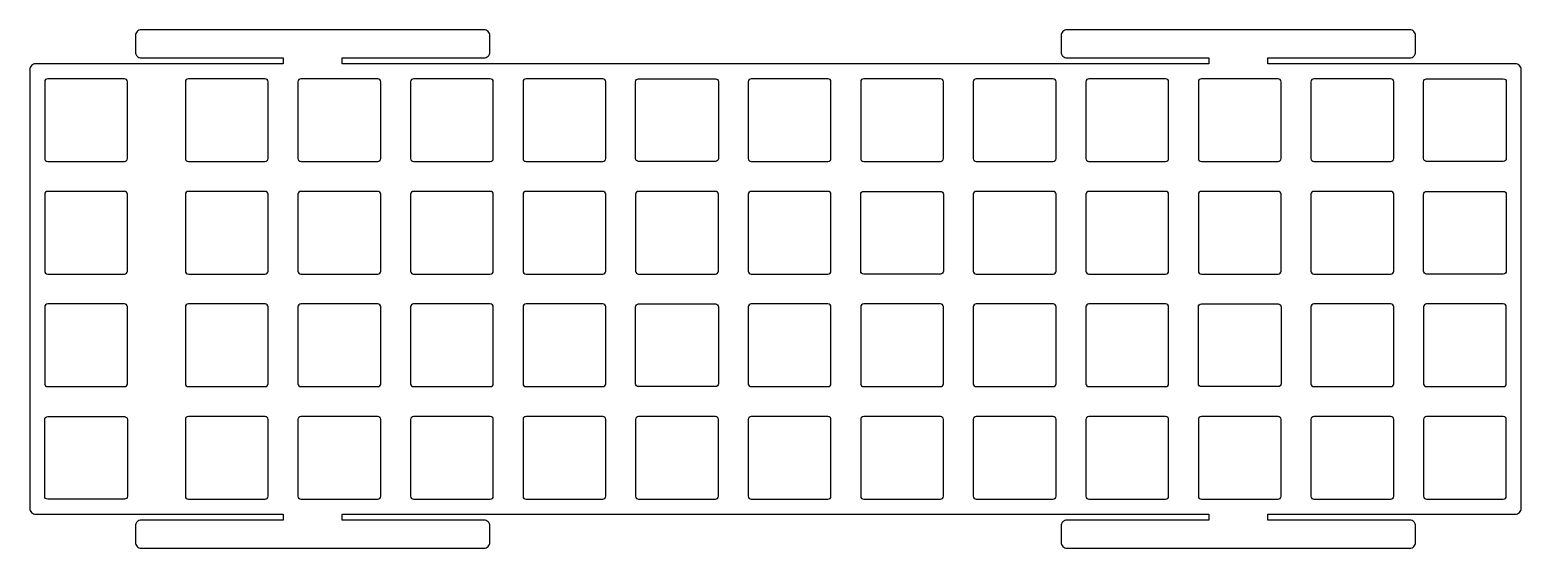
# Model space of a CAD drawing. Header units: millimetres. Extents: x -252 to 0, y -6 to 82.
import ezdxf

# ---------------------------------------------------------------- set-up
doc = ezdxf.new("R2010")
doc.units = ezdxf.units.MM
doc.layers.get('0').update_dxf_attribs({"linetype": 'CONTINUOUS'})

msp = doc.modelspace()

# ---------------------------------------------------------------- linework, layer by layer
for points in [[(-76.859375, 81.9625, 0.4142135624), (-77.859375, 80.9625), (-77.859375, 78.2, 0.4142135624), (-76.859375, 77.2), (-52.859375, 77.2), (-52.859375, 76.2), (-199.553125, 76.2), (-199.553125, 77.2), (-175.553125, 77.2, 0.4142135624), (-174.553125, 78.2), (-174.553125, 80.9625, 0.4142135624), (-175.553125, 81.9625), (-233.553125, 81.9625, 0.4142135624), (-234.553125, 80.9625), (-234.553125, 78.2, 0.4142135624), (-233.553125, 77.2), (-209.553125, 77.2), (-209.553125, 76.2), (-251.4125, 76.2, 0.4142135624), (-252.4125, 75.2), (-252.4125, 1, 0.4142135624), (-251.4125, 0), (-209.553125, 0), (-209.553125, -1), (-233.553125, -1, 0.4142135624), (-234.553125, -2), (-234.553125, -4.7625, 0.4142135624), (-233.553125, -5.7625), (-175.553125, -5.7625, 0.4142135624), (-174.553125, -4.7625), (-174.553125, -2, 0.4142135624), (-175.553125, -1), (-199.553125, -1), (-199.553125, 0), (-52.859375, 0), (-52.859375, -1), (-76.859375, -1, 0.4142135624), (-77.859375, -2), (-77.859375, -4.7625, 0.4142135624), (-76.859375, -5.7625), (-18.859375, -5.7625, 0.4142135624), (-17.859375, -4.7625), (-17.859375, -2, 0.4142135624), (-18.859375, -1), (-42.859375, -1), (-42.859375, 0), (-1, 0, 0.4142135624), (0, 1), (0, 75.2, 0.4142135624), (-1, 76.2), (-42.859375, 76.2), (-42.859375, 77.2), (-18.859375, 77.2, 0.4142135624), (-17.859375, 78.2), (-17.859375, 80.9625, 0.4142135624), (-18.859375, 81.9625)], [(-236.3875, 59.675, 0.4142135624), (-235.8875, 60.175), (-235.8875, 73.175, 0.4142135624), (-236.3875, 73.675), (-249.3875, 73.675, 0.4142135624), (-249.8875, 73.175), (-249.8875, 60.175, 0.4142135624), (-249.3875, 59.675)], [(-212.575, 59.675, 0.4142135624), (-212.075, 60.175), (-212.075, 73.175, 0.4142135624), (-212.575, 73.675), (-225.575, 73.675, 0.4142135624), (-226.075, 73.175), (-226.075, 60.175, 0.4142135624), (-225.575, 59.675)], [(-193.525, 59.675, 0.4142135624), (-193.025, 60.175), (-193.025, 73.175, 0.4142135624), (-193.525, 73.675), (-206.525, 73.675, 0.4142135624), (-207.025, 73.175), (-207.025, 60.175, 0.4142135624), (-206.525, 59.675)], [(-174.475, 59.675, 0.4142135624), (-173.975, 60.175), (-173.975, 73.175, 0.4142135624), (-174.475, 73.675), (-187.475, 73.675, 0.4142135624), (-187.975, 73.175), (-187.975, 60.175, 0.4142135624), (-187.475, 59.675)], [(-155.425, 59.675, 0.4142135624), (-154.925, 60.175), (-154.925, 73.175, 0.4142135624), (-155.425, 73.675), (-168.425, 73.675, 0.4142135624), (-168.925, 73.175), (-168.925, 60.175, 0.4142135624), (-168.425, 59.675)], [(-135.875, 73.175), (-135.875, 60.175, -0.4142135624), (-136.375, 59.675), (-149.375, 59.675, -0.4142135624), (-149.875, 60.175), (-149.875, 73.175, -0.4142135624), (-149.375, 73.675), (-136.375, 73.675, -0.4142135624)], [(-117.325, 59.675, 0.4142135624), (-116.825, 60.175), (-116.825, 73.175, 0.4142135624), (-117.325, 73.675), (-130.325, 73.675, 0.4142135624), (-130.825, 73.175), (-130.825, 60.175, 0.4142135624), (-130.325, 59.675)], [(-98.275, 59.675, 0.4142135624), (-97.775, 60.175), (-97.775, 73.175, 0.4142135624), (-98.275, 73.675), (-111.275, 73.675, 0.4142135624), (-111.775, 73.175), (-111.775, 60.175, 0.4142135624), (-111.275, 59.675)], [(-79.225, 59.675, 0.4142135624), (-78.725, 60.175), (-78.725, 73.175, 0.4142135624), (-79.225, 73.675), (-92.225, 73.675, 0.4142135624), (-92.725, 73.175), (-92.725, 60.175, 0.4142135624), (-92.225, 59.675)], [(-60.175, 59.675, 0.4142135624), (-59.675, 60.175), (-59.675, 73.175, 0.4142135624), (-60.175, 73.675), (-73.175, 73.675, 0.4142135624), (-73.675, 73.175), (-73.675, 60.175, 0.4142135624), (-73.175, 59.675)], [(-41.125, 59.675, 0.4142135624), (-40.625, 60.175), (-40.625, 73.175, 0.4142135624), (-41.125, 73.675), (-54.125, 73.675, 0.4142135624), (-54.625, 73.175), (-54.625, 60.175, 0.4142135624), (-54.125, 59.675)], [(-22.075, 59.675, 0.4142135624), (-21.575, 60.175), (-21.575, 73.175, 0.4142135624), (-22.075, 73.675), (-35.075, 73.675, 0.4142135624), (-35.575, 73.175), (-35.575, 60.175, 0.4142135624), (-35.075, 59.675)], [(-2.525, 73.175), (-2.525, 60.175, -0.4142135624), (-3.025, 59.675), (-16.025, 59.675, -0.4142135624), (-16.525, 60.175), (-16.525, 73.175, -0.4142135624), (-16.025, 73.675), (-3.025, 73.675, -0.4142135624)], [(-236.3875, 40.625, 0.4142135624), (-235.8875, 41.125), (-235.8875, 54.125, 0.4142135624), (-236.3875, 54.625), (-249.3875, 54.625, 0.4142135624), (-249.8875, 54.125), (-249.8875, 41.125, 0.4142135624), (-249.3875, 40.625)], [(-212.575, 40.625, 0.4142135624), (-212.075, 41.125), (-212.075, 54.125, 0.4142135624), (-212.575, 54.625), (-225.575, 54.625, 0.4142135624), (-226.075, 54.125), (-226.075, 41.125, 0.4142135624), (-225.575, 40.625)], [(-193.525, 40.625, 0.4142135624), (-193.025, 41.125), (-193.025, 54.125, 0.4142135624), (-193.525, 54.625), (-206.525, 54.625, 0.4142135624), (-207.025, 54.125), (-207.025, 41.125, 0.4142135624), (-206.525, 40.625)], [(-187.975, 41.125, 0.4142135624), (-187.475, 40.625), (-174.475, 40.625, 0.4142135624), (-173.975, 41.125), (-173.975, 54.125, 0.4142135624), (-174.475, 54.625), (-187.475, 54.625, 0.4142135624), (-187.975, 54.125)], [(-155.425, 40.625, 0.4142135624), (-154.925, 41.125), (-154.925, 54.125, 0.4142135624), (-155.425, 54.625), (-168.425, 54.625, 0.4142135624), (-168.925, 54.125), (-168.925, 41.125, 0.4142135624), (-168.425, 40.625)], [(-149.875, 41.125, 0.4142135624), (-149.375, 40.625), (-136.375, 40.625, 0.4142135624), (-135.875, 41.125), (-135.875, 54.125, 0.4142135624), (-136.375, 54.625), (-149.375, 54.625, 0.4142135624), (-149.875, 54.125)], [(-117.325, 40.625, 0.4142135624), (-116.825, 41.125), (-116.825, 54.125, 0.4142135624), (-117.325, 54.625), (-130.325, 54.625, 0.4142135624), (-130.825, 54.125), (-130.825, 41.125, 0.4142135624), (-130.325, 40.625)], [(-97.775, 54.125), (-97.775, 41.125, -0.4142135624), (-98.275, 40.625), (-111.275, 40.625, -0.4142135624), (-111.775, 41.125), (-111.775, 54.125, -0.4142135624), (-111.275, 54.625), (-98.275, 54.625, -0.4142135624)], [(-79.225, 40.625, 0.4142135624), (-78.725, 41.125), (-78.725, 54.125, 0.4142135624), (-79.225, 54.625), (-92.225, 54.625, 0.4142135624), (-92.725, 54.125), (-92.725, 41.125, 0.4142135624), (-92.225, 40.625)], [(-60.175, 40.625, 0.4142135624), (-59.675, 41.125), (-59.675, 54.125, 0.4142135624), (-60.175, 54.625), (-73.175, 54.625, 0.4142135624), (-73.675, 54.125), (-73.675, 41.125, 0.4142135624), (-73.175, 40.625)], [(-41.125, 40.625, 0.4142135624), (-40.625, 41.125), (-40.625, 54.125, 0.4142135624), (-41.125, 54.625), (-54.125, 54.625, 0.4142135624), (-54.625, 54.125), (-54.625, 41.125, 0.4142135624), (-54.125, 40.625)], [(-22.075, 40.625, 0.4142135624), (-21.575, 41.125), (-21.575, 54.125, 0.4142135624), (-22.075, 54.625), (-35.075, 54.625, 0.4142135624), (-35.575, 54.125), (-35.575, 41.125, 0.4142135624), (-35.075, 40.625)], [(-2.525, 54.125), (-2.525, 41.125, -0.4142135624), (-3.025, 40.625), (-16.025, 40.625, -0.4142135624), (-16.525, 41.125), (-16.525, 54.125, -0.4142135624), (-16.025, 54.625), (-3.025, 54.625, -0.4142135624)], [(-236.3875, 21.575, 0.4142135624), (-235.8875, 22.075), (-235.8875, 35.075, 0.4142135624), (-236.3875, 35.575), (-249.3875, 35.575, 0.4142135624), (-249.8875, 35.075), (-249.8875, 22.075, 0.4142135624), (-249.3875, 21.575)], [(-212.575, 21.575, 0.4142135624), (-212.075, 22.075), (-212.075, 35.075, 0.4142135624), (-212.575, 35.575), (-225.575, 35.575, 0.4142135624), (-226.075, 35.075), (-226.075, 22.075, 0.4142135624), (-225.575, 21.575)], [(-193.525, 21.575, 0.4142135624), (-193.025, 22.075), (-193.025, 35.075, 0.4142135624), (-193.525, 35.575), (-206.525, 35.575, 0.4142135624), (-207.025, 35.075), (-207.025, 22.075, 0.4142135624), (-206.525, 21.575)], [(-174.475, 21.575, 0.4142135624), (-173.975, 22.075), (-173.975, 35.075, 0.4142135624), (-174.475, 35.575), (-187.475, 35.575, 0.4142135624), (-187.975, 35.075), (-187.975, 22.075, 0.4142135624), (-187.475, 21.575)], [(-155.425, 21.575, 0.4142135624), (-154.925, 22.075), (-154.925, 35.075, 0.4142135624), (-155.425, 35.575), (-168.425, 35.575, 0.4142135624), (-168.925, 35.075), (-168.925, 22.075, 0.4142135624), (-168.425, 21.575)], [(-135.875, 35.075), (-135.875, 22.075, -0.4142135624), (-136.375, 21.575), (-149.375, 21.575, -0.4142135624), (-149.875, 22.075), (-149.875, 35.075, -0.4142135624), (-149.375, 35.575), (-136.375, 35.575, -0.4142135624)], [(-117.325, 21.575, 0.4142135624), (-116.825, 22.075), (-116.825, 35.075, 0.4142135624), (-117.325, 35.575), (-130.325, 35.575, 0.4142135624), (-130.825, 35.075), (-130.825, 22.075, 0.4142135624), (-130.325, 21.575)], [(-98.275, 21.575, 0.4142135624), (-97.775, 22.075), (-97.775, 35.075, 0.4142135624), (-98.275, 35.575), (-111.275, 35.575, 0.4142135624), (-111.775, 35.075), (-111.775, 22.075, 0.4142135624), (-111.275, 21.575)], [(-79.225, 21.575, 0.4142135624), (-78.725, 22.075), (-78.725, 35.075, 0.4142135624), (-79.225, 35.575), (-92.225, 35.575, 0.4142135624), (-92.725, 35.075), (-92.725, 22.075, 0.4142135624), (-92.225, 21.575)], [(-60.175, 21.575, 0.4142135624), (-59.675, 22.075), (-59.675, 35.075, 0.4142135624), (-60.175, 35.575), (-73.175, 35.575, 0.4142135624), (-73.675, 35.075), (-73.675, 22.075, 0.4142135624), (-73.175, 21.575)], [(-40.625, 35.075), (-40.625, 22.075, -0.4142135624), (-41.125, 21.575), (-54.125, 21.575, -0.4142135624), (-54.625, 22.075), (-54.625, 35.075, -0.4142135624), (-54.125, 35.575), (-41.125, 35.575, -0.4142135624)], [(-35.575, 22.075, 0.4142135624), (-35.075, 21.575), (-22.075, 21.575, 0.4142135624), (-21.575, 22.075), (-21.575, 35.075, 0.4142135624), (-22.075, 35.575), (-35.075, 35.575, 0.4142135624), (-35.575, 35.075)], [(-3.025, 21.575, 0.4142135624), (-2.525, 22.075), (-2.525, 35.075, 0.4142135624), (-3.025, 35.575), (-16.025, 35.575, 0.4142135624), (-16.525, 35.075), (-16.525, 22.075, 0.4142135624), (-16.025, 21.575)], [(-235.8875, 16.025), (-235.8875, 3.025, -0.4142135624), (-236.3875, 2.525), (-249.3875, 2.525, -0.4142135624), (-249.8875, 3.025), (-249.8875, 16.025, -0.4142135624), (-249.3875, 16.525), (-236.3875, 16.525, -0.4142135624)], [(-212.575, 2.525, 0.4142135624), (-212.075, 3.025), (-212.075, 16.025, 0.4142135624), (-212.575, 16.525), (-225.575, 16.525, 0.4142135624), (-226.075, 16.025), (-226.075, 3.025, 0.4142135624), (-225.575, 2.525)], [(-193.525, 2.525, 0.4142135624), (-193.025, 3.025), (-193.025, 16.025, 0.4142135624), (-193.525, 16.525), (-206.525, 16.525, 0.4142135624), (-207.025, 16.025), (-207.025, 3.025, 0.4142135624), (-206.525, 2.525)], [(-174.475, 2.525, 0.4142135624), (-173.975, 3.025), (-173.975, 16.025, 0.4142135624), (-174.475, 16.525), (-187.475, 16.525, 0.4142135624), (-187.975, 16.025), (-187.975, 3.025, 0.4142135624), (-187.475, 2.525)], [(-155.425, 2.525, 0.4142135624), (-154.925, 3.025), (-154.925, 16.025, 0.4142135624), (-155.425, 16.525), (-168.425, 16.525, 0.4142135624), (-168.925, 16.025), (-168.925, 3.025, 0.4142135624), (-168.425, 2.525)], [(-136.375, 2.525, 0.4142135624), (-135.875, 3.025), (-135.875, 16.025, 0.4142135624), (-136.375, 16.525), (-149.375, 16.525, 0.4142135624), (-149.875, 16.025), (-149.875, 3.025, 0.4142135624), (-149.375, 2.525)], [(-117.325, 2.525, 0.4142135624), (-116.825, 3.025), (-116.825, 16.025, 0.4142135624), (-117.325, 16.525), (-130.325, 16.525, 0.4142135624), (-130.825, 16.025), (-130.825, 3.025, 0.4142135624), (-130.325, 2.525)], [(-98.275, 2.525, 0.4142135624), (-97.775, 3.025), (-97.775, 16.025, 0.4142135624), (-98.275, 16.525), (-111.275, 16.525, 0.4142135624), (-111.775, 16.025), (-111.775, 3.025, 0.4142135624), (-111.275, 2.525)], [(-79.225, 2.525, 0.4142135624), (-78.725, 3.025), (-78.725, 16.025, 0.4142135624), (-79.225, 16.525), (-92.225, 16.525, 0.4142135624), (-92.725, 16.025), (-92.725, 3.025, 0.4142135624), (-92.225, 2.525)], [(-60.175, 2.525, 0.4142135624), (-59.675, 3.025), (-59.675, 16.025, 0.4142135624), (-60.175, 16.525), (-73.175, 16.525, 0.4142135624), (-73.675, 16.025), (-73.675, 3.025, 0.4142135624), (-73.175, 2.525)], [(-54.625, 3.025, 0.4142135624), (-54.125, 2.525), (-41.125, 2.525, 0.4142135624), (-40.625, 3.025), (-40.625, 16.025, 0.4142135624), (-41.125, 16.525), (-54.125, 16.525, 0.4142135624), (-54.625, 16.025)], [(-22.075, 2.525, 0.4142135624), (-21.575, 3.025), (-21.575, 16.025, 0.4142135624), (-22.075, 16.525), (-35.075, 16.525, 0.4142135624), (-35.575, 16.025), (-35.575, 3.025, 0.4142135624), (-35.075, 2.525)], [(-3.025, 2.525, 0.4142135624), (-2.525, 3.025), (-2.525, 16.025, 0.4142135624), (-3.025, 16.525), (-16.025, 16.525, 0.4142135624), (-16.525, 16.025), (-16.525, 3.025, 0.4142135624), (-16.025, 2.525)]]:
    msp.add_lwpolyline(points, format="xyb", close=True)

doc.saveas('drawing.dxf')
